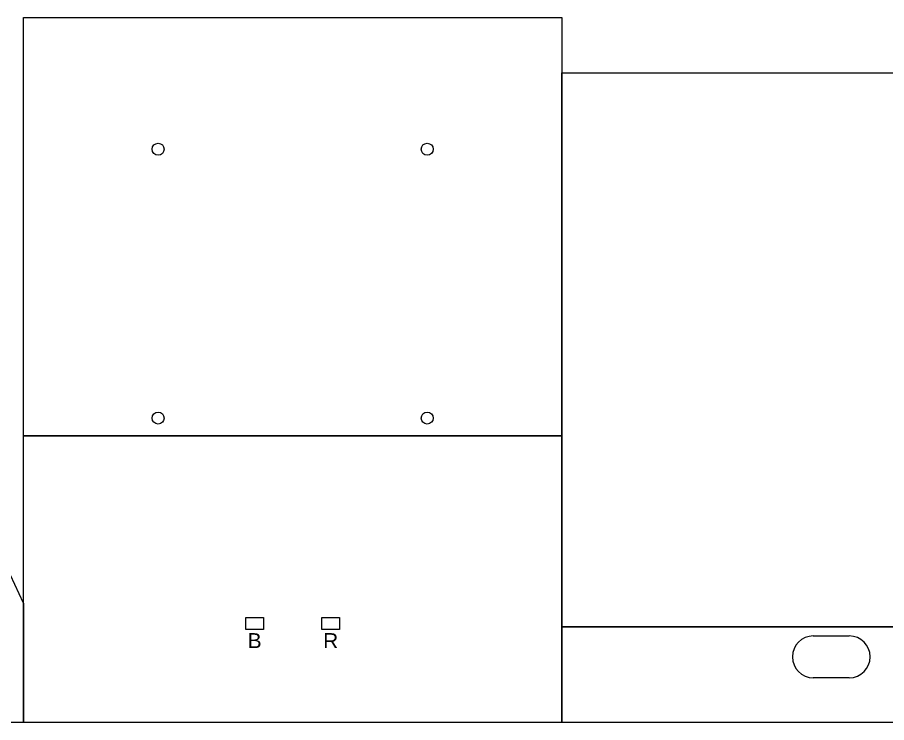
# Model space of a CAD drawing. Header units: millimetres. Extents: x 50 to 464, y 50 to 192.
# Drawn here: x 189 to 334.2, y 50 to 167.9 of the extents above; entities that cross this region are included whole.
import ezdxf

# ---------------------------------------------------------------- set-up
doc = ezdxf.new("R2010")
doc.units = ezdxf.units.MM
doc.layers.add('Multi-Layer', color=7, linetype='Continuous', true_color=0x14ff14)
doc.styles.add('Annotative', font='arial.ttf')

msp = doc.modelspace()

# ---------------------------------------------------------------- linework, layer by layer
for p, q in [((190, 97.93), (190, 167.93)), ((190, 167.93), (280, 167.93)), ((280, 167.93), (280, 97.93)), ((190, 70), (147.74, 160.63)), ((280, 66), (280, 158.67)), ((280, 158.67), (370, 158.67)), ((280, 97.93), (190, 97.93)), ((190, 50), (190, 97.93)), ((190, 97.93), (280, 97.93)), ((280, 97.93), (280, 50)), ((190, 70), (190, 50)), ((227.15, 65.59), (227.15, 67.59)), ((227.15, 67.59), (230.15, 67.59)), ((230.15, 67.59), (230.15, 65.59)), ((239.85, 65.59), (239.85, 67.59)), ((239.85, 67.59), (242.85, 67.59)), ((242.85, 67.59), (242.85, 65.59)), ((230.15, 65.59), (227.15, 65.59)), ((242.85, 65.59), (239.85, 65.59)), ((370, 66), (280, 66)), ((280, 50), (280, 66)), ((280, 66), (370, 66)), ((322, 64.5), (328, 64.5)), ((328, 57.5), (322, 57.5)), ((190, 50), (120, 50)), ((280, 50), (190, 50)), ((370, 50), (280, 50))]:
    msp.add_line(p, q)
for centre, start, end in [((322, 61), 90, 270), ((328, 61), 270, 90)]:
    msp.add_arc(centre, 3.5, start, end)
at = {"layer": 'Multi-Layer'}
for centre in [(212.52, 145.89), (257.48, 145.89), (212.52, 100.93), (257.48, 100.93)]:
    msp.add_circle(centre, 1, dxfattribs=at)

# ---------------------------------------------------------------- texts
at = {"layer": 'Multi-Layer', "char_height": 2.5, "attachment_point": 5, "style": 'Annotative'}
for s, insert in [('\\A1;B', (228.65, 63.71)), ('\\A1;R', (241.35, 63.71))]:
    msp.add_mtext_dynamic_manual_height_columns(s, width=5.0167, gutter_width=12.5, heights=[0], dxfattribs=dict(at, insert=insert))

doc.saveas('drawing.dxf')
